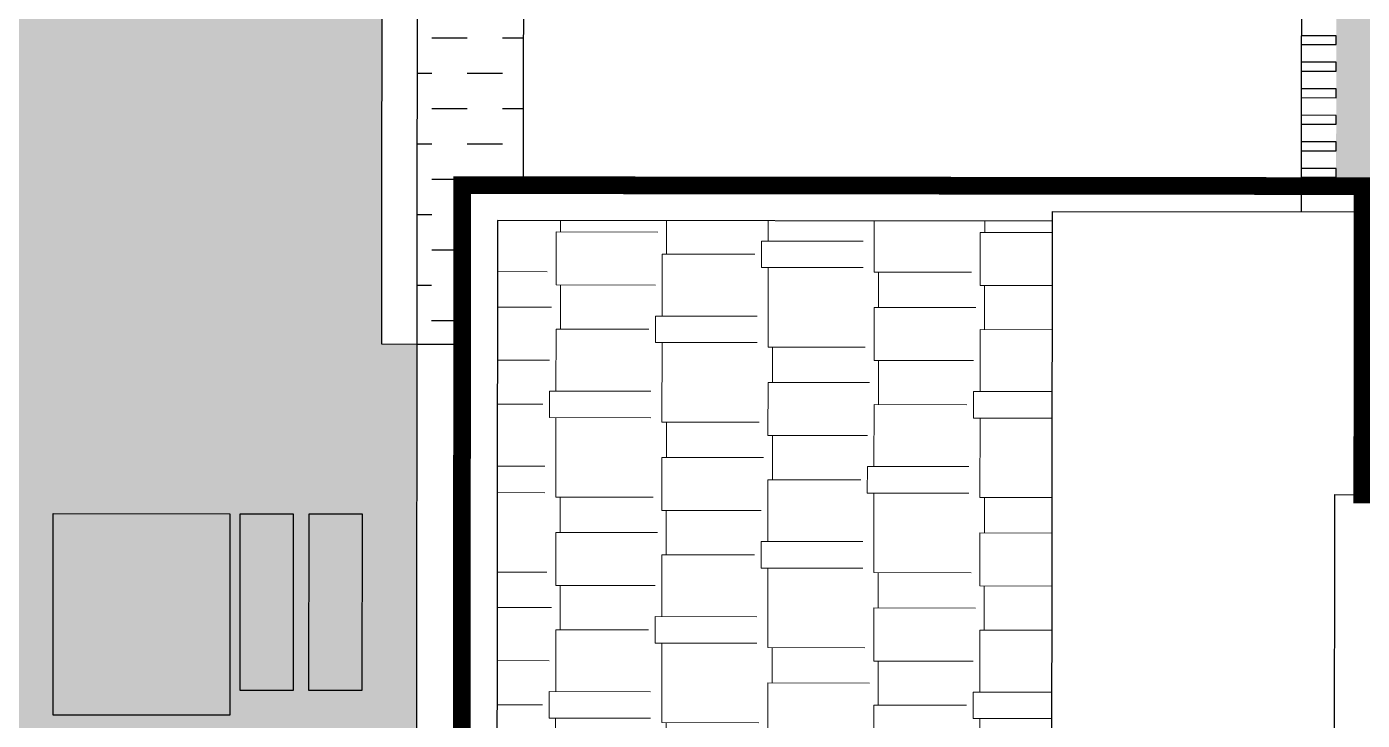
# Model space of a CAD drawing. Header units: millimetres. Extents: x -1030105 to 906887, y -616134 to 1220667.
# Drawn here: x -563556 to -555998, y -459194 to -455271 of the extents above; entities that cross this region are included whole.
import ezdxf

# ---------------------------------------------------------------- set-up
doc = ezdxf.new("R2010")
doc.units = ezdxf.units.MM
doc.header["$MEASUREMENT"] = 0
doc.linetypes.add('HIDDEN', pattern=[9.525, 6.35, -3.175])
doc.layers.get('Defpoints').update_dxf_attribs({"color": 1})
doc.layers.add('+ toa do mong', color=7, linetype='Continuous', true_color=0xfa1a05)
for name, color, linetype, lineweight in [('240930  KHU B- TMB gời inno$0$1. I-FURN', 252, 'Continuous', 18), ('240930  KHU B- TMB gời inno$0$A-WALL', 1, 'Continuous', 30), ('GFA', 6, 'Continuous', 0), ('HATCH', 8, 'Continuous', 5)]:
    doc.layers.add(name, color=color, linetype=linetype, lineweight=lineweight)
doc.layers.add('240930  KHU B- TMB gời inno$0$DA-WALL-LOW', color=1, linetype='Continuous')
doc.layers.add('240930  KHU B- TMB gời inno$0$XREF_LBC_ZONE B_BEACH VILLA 22 11 11$0$DA-FLOR-PATT', color=251, linetype='Continuous')
doc.layers.add('TMB-KHU B-XREF$0$GRASS', color=95, linetype='Continuous', lineweight=0, transparency=0.6)

# ---------------------------------------------------------------- blocks, each defined once
blk = doc.blocks.new('240930  KHU B- TMB gời inno$0$sdfdfedfre r')
at = {"color": 252}
blk.add_wipeout([(19993.0741, -1639.2517), (20007.3321, -1639.2517), (20007.3321, -1644.7517), (20005.2741, -1644.7517), (20005.2741, -1658.868), (20006.4741, -1658.868), (20006.4741, -1666.468), (20005.2741, -1666.4681), (20005.2741, -1684.2681), (20005.4741, -1684.2681), (20005.4741, -1687.018), (20000.3741, -1687.018), (20000.3741, -1684.268), (20000.2739, -1684.268), (20000.2739, -1686.768), (20000.0741, -1686.768), (20000.0741, -1680.8676), (19998.0741, -1680.8676), (19998.0741, -1681.3991), (19998.5741, -1681.3991), (19998.5741, -1681.8991), (19995.5741, -1681.8991), (19995.5741, -1682.168), (19992.7741, -1682.168), (19992.774, -1679.9673), (19992.5743, -1679.9673), (19992.5741, -1658.868), (19993.0741, -1658.868)], dxfattribs=at).dxf.layer = '240930  KHU B- TMB gời inno$0$A-WALL'
at = {"layer": '240930  KHU B- TMB gời inno$0$XREF_LBC_ZONE B_BEACH VILLA 22 11 11$0$DA-FLOR-PATT'}
h = blk.add_hatch(dxfattribs=at)
h.set_pattern_fill('DASH', color=153, scale=1.6)
h.set_pattern_definition([(360, (20056.98209, -1919.272), (0.2, 0.2), [0.2, -0.2])])
h.paths.add_polyline_path([(20002.5741, -1684.818), (20002.5741, -1686.018), (20001.3741, -1686.018), (20001.3741, -1684.818)], flags=16)
h.paths.add_polyline_path([(20005.2741, -1684.268), (20005.2741, -1686.818), (20000.5741, -1686.818), (20000.5741, -1684.268)])
at = {"layer": '240930  KHU B- TMB gời inno$0$1. I-FURN'}
blk.add_lwpolyline([(20005.2741, -1681.768), (20005.2741, -1684.268), (20000.1741, -1684.268), (20000.1741, -1681.768)], close=True, dxfattribs=at)
at = {"layer": '240930  KHU B- TMB gời inno$0$DA-WALL-LOW', "color": 252}
for points in [[(20002.0239, -1659.8678), (20002.0239, -1658.868), (20006.4741, -1658.868), (20006.4741, -1666.468), (20005.2741, -1666.468), (20005.2741, -1684.268), (20000.1741, -1684.268), (20000.1741, -1681.768), (20000.0741, -1681.768), (20000.0741, -1679.9672)], [(20000.1741, -1682.218), (20000.0741, -1682.218), (20000.0741, -1682.268), (20000.1741, -1682.268)], [(20000.1741, -1682.368), (20000.0741, -1682.368), (20000.0741, -1682.418), (20000.1741, -1682.418)], [(20000.1741, -1682.518), (20000.0741, -1682.518), (20000.0741, -1682.568), (20000.1741, -1682.568)], [(20000.1741, -1682.668), (20000.0741, -1682.668), (20000.0741, -1682.718), (20000.1741, -1682.718)], [(20000.1741, -1682.818), (20000.0741, -1682.818), (20000.0741, -1682.868), (20000.1741, -1682.868)], [(20000.1741, -1682.968), (20000.0741, -1682.968), (20000.0741, -1683.018), (20000.1741, -1683.018)], [(20000.1741, -1683.118), (20000.0741, -1683.118), (20000.0741, -1683.168), (20000.1741, -1683.168)], [(20000.1741, -1683.268), (20000.0741, -1683.268), (20000.0741, -1683.318), (20000.1741, -1683.318)], [(20000.1741, -1683.418), (20000.0741, -1683.418), (20000.0741, -1683.468), (20000.1741, -1683.468)], [(20000.1741, -1683.568), (20000.0741, -1683.568), (20000.0741, -1683.618), (20000.1741, -1683.618)], [(20000.1741, -1683.718), (20000.0741, -1683.718), (20000.0741, -1683.768), (20000.1741, -1683.768)], [(20000.1741, -1683.868), (20000.0741, -1683.868), (20000.0741, -1683.918), (20000.1741, -1683.918)], [(20000.1741, -1684.018), (20000.0741, -1684.018), (20000.0741, -1684.068), (20000.1741, -1684.068)], [(20000.1741, -1684.168), (20000.0741, -1684.168), (20000.0741, -1684.218), (20000.1741, -1684.218)]]:
    blk.add_lwpolyline(points, dxfattribs=at)
for points in [[(20000.0741, -1684.318), (20000.0741, -1684.368), (20000.2741, -1684.368), (20000.2741, -1684.318)], [(20000.0741, -1684.468), (20000.0741, -1684.518), (20000.2741, -1684.518), (20000.2741, -1684.468)], [(20000.0741, -1684.618), (20000.0741, -1684.668), (20000.2741, -1684.668), (20000.2741, -1684.618)], [(20000.0741, -1684.768), (20000.0741, -1684.818), (20000.2741, -1684.818), (20000.2741, -1684.768)], [(20000.0741, -1684.918), (20000.0741, -1684.968), (20000.2741, -1684.968), (20000.2741, -1684.918)], [(20000.0741, -1685.068), (20000.0741, -1685.118), (20000.2741, -1685.118), (20000.2741, -1685.068)], [(20000.0741, -1685.218), (20000.0741, -1685.268), (20000.2741, -1685.268), (20000.2741, -1685.218)], [(20000.0741, -1685.368), (20000.0741, -1685.418), (20000.2741, -1685.418), (20000.2741, -1685.368)], [(20000.0741, -1685.518), (20000.0741, -1685.568), (20000.2741, -1685.568), (20000.2741, -1685.518)], [(20000.0741, -1685.668), (20000.0741, -1685.718), (20000.2741, -1685.718), (20000.2741, -1685.668)], [(20000.0741, -1685.818), (20000.0741, -1685.868), (20000.2741, -1685.868), (20000.2741, -1685.818)], [(20000.0741, -1685.968), (20000.0741, -1686.018), (20000.2741, -1686.018), (20000.2741, -1685.968)]]:
    blk.add_lwpolyline(points, close=True, dxfattribs=at)
at = {"layer": '240930  KHU B- TMB gời inno$0$XREF_LBC_ZONE B_BEACH VILLA 22 11 11$0$DA-FLOR-PATT'}
for points in [[(20007.3321, -1682.1681), (20007.3321, -1683.3081), (20006.3321, -1683.3081), (20006.3321, -1682.1681)], [(20005.8841, -1683.3081), (20005.5841, -1683.3081), (20005.5841, -1682.3081), (20005.8841, -1682.3081)], [(20006.2741, -1683.3081), (20005.9741, -1683.3081), (20005.9741, -1682.3081), (20006.2741, -1682.3081)], [(20005.4741, -1684.268), (20005.4741, -1687.018), (20000.3741, -1687.018), (20000.3741, -1684.268)], [(20005.2741, -1684.268), (20005.2741, -1686.818), (20000.5741, -1686.818), (20000.5741, -1684.268)], [(20002.5741, -1684.818), (20002.5741, -1686.018), (20001.3741, -1686.018), (20001.3741, -1684.818)], [(20002.3741, -1685.018), (20002.3741, -1685.818), (20001.5741, -1685.818), (20001.5741, -1685.018)]]:
    blk.add_lwpolyline(points, close=True, dxfattribs=at)
at = {"color": 2}
blk.add_wipeout([(19992.5742, -1683.423), (19996.2692, -1683.423), (19996.2692, -1685.023), (19999.9242, -1685.023), (19999.9242, -1685.168), (20000.2692, -1685.168), (20000.2692, -1686.873), (20004.6742, -1686.873), (20004.6742, -1685.168), (20005.0192, -1685.168), (20005.0192, -1669.923), (20006.4242, -1669.923), (20006.4242, -1662.113), (20000.2692, -1662.113), (20000.2692, -1664.468), (19999.1792, -1664.468), (19999.1792, -1663.313), (19992.5742, -1663.313)], dxfattribs=at).dxf.layer = 'Defpoints'
blk.add_wipeout([(20004.6742, -1686.873), (20004.6742, -1685.168), (20005.0192, -1685.168), (20005.0192, -1669.923), (20006.4242, -1669.923), (20006.4242, -1662.113), (20000.2692, -1662.113), (20000.2692, -1664.468), (19999.1792, -1664.468), (19999.1792, -1663.313), (19992.5742, -1663.313), (19992.5742, -1683.423), (19996.2692, -1683.423), (19996.2692, -1685.023), (19999.9242, -1685.023), (19999.9242, -1685.168), (20000.2692, -1685.168), (20000.2692, -1686.873)], dxfattribs=at).dxf.layer = 'HATCH'
at = {"layer": 'GFA', "true_color": 0xb75434}
h = blk.add_hatch(dxfattribs=at)
h.set_pattern_fill('AR-RSHKE', color=15, scale=0.05, angle=90)
h.set_pattern_definition([(90, (-36.3218, 7.37444), (-0.6, 1.275), [0.3, -0.25, 0.35, -0.15, 0.45, -0.2]), (90, (-36.3468, 7.67444), (-0.6, 1.275), [0.25, -0.95, 0.2, -0.3]), (90, (-36.2843, 8.27444), (-0.6, 1.275), [0.15, -1.55]), (180, (-36.3218, 7.37444), (-0.6, -0.425), [0.575, -1.825]), (180, (-36.3218, 7.67444), (-0.6, -0.425), [0.5625, -1.8375]), (180, (-36.3218, 7.92444), (-0.6, -0.425), [0.525, -1.875]), (180, (-36.2843, 8.27444), (-0.6, -0.425), [0.575, -1.825]), (180, (-36.2843, 8.42444), (-0.6, -0.425), [0.575, -1.825]), (180, (-36.3218, 8.87444), (-0.6, -0.425), [0.55, -1.85])])
h.paths.add_polyline_path([(20001.6792, -1684.968), (20004.8192, -1684.968), (20004.8192, -1664.668), (19992.7742, -1664.668), (19992.7742, -1673.113), (19993.4842, -1673.113), (19993.4842, -1669.828), (19997.6642, -1669.828), (19997.6642, -1673.113), (20001.6792, -1673.113)])
at = {"layer": '+ toa do mong', "linetype": 'HIDDEN', "ltscale": 100, "const_width": 0.1}
blk.add_lwpolyline([(19999.9242, -1685.023), (19999.9242, -1685.168), (20005.0192, -1685.168), (20005.0192, -1664.468), (19992.5742, -1664.468), (19992.5742, -1681.823), (19997.8692, -1681.823), (19997.8692, -1683.423), (19999.9242, -1683.423), (19999.9242, -1685.168)], dxfattribs=at)
at = {"color": 7}
for points in [[(20000.2692, -1685.023), (20000.2692, -1685.168), (20005.0192, -1685.168), (20005.0192, -1664.468), (19992.5742, -1664.468), (19992.5742, -1673.113)], [(20001.6792, -1684.968), (20004.8192, -1684.968), (20004.8192, -1664.668), (19992.7742, -1664.668), (19992.7742, -1673.113)]]:
    blk.add_lwpolyline(points, dxfattribs=at)
for points in [[(20001.6792, -1673.113), (20001.6792, -1685.023), (19996.2692, -1685.023), (19996.2692, -1683.423), (19992.5742, -1683.423), (19992.5742, -1673.113)], [(20004.6742, -1686.873), (20004.6742, -1685.168), (20000.2692, -1685.168), (20000.2692, -1686.873)]]:
    blk.add_lwpolyline(points, close=True, dxfattribs=at)
at = {"color": 252}
blk.add_lwpolyline([(20000.0792, -1674.713), (20000.0792, -1683.423), (19997.8692, -1683.423), (19997.8692, -1681.823), (19992.5742, -1681.823), (19992.5742, -1674.713)], close=True, dxfattribs=at)
blk = doc.blocks.new('240930  KHU B- TMB gời inno$0$A$C55f665a7')
at = {"rotation": 179.9999999999999}
blk.add_blockref('240930  KHU B- TMB gời inno$0$sdfdfedfre r', (20461.3877, -1776.9544), dxfattribs=at)

msp = doc.modelspace()

# ---------------------------------------------------------------- hatches: boundary and pattern name
at = {"layer": 'TMB-KHU B-XREF$0$GRASS', "true_color": 0x3d6827}
h = msp.add_hatch(dxfattribs=at)
h.set_pattern_fill('CROSS', color=79, scale=2000, angle=-0.0605062)
h.set_pattern_definition([(359.939493816, (-1186721561.66, -431575606.1), (500.52773717, 499.47170523), [250, -750]), (89.939493816, (-1186721436.8, -431575731.24), (-499.47170523, 500.52773717), [250, -750])])
h.paths.add_polyline_path([(-532195.447, -504328.015), (-532160.438, -449322.924), (-565163.916, -449301.919), (-565166.564, -451809.425), (-598159.414, -451774.583), (-598156.774, -449274.584), (-631159.133, -449239.733), (-631161.773, -451739.731), (-664164.132, -451704.88), (-664161.492, -449204.881), (-697163.851, -449170.03), (-697166.491, -451670.028), (-730182.461, -451635.162), (-730237.884, -504117.412)])

# ---------------------------------------------------------------- next in the draw order: block references
at = {"extrusion": (2.64092e-09, -1.16997e-09, 1), "xscale": 1000, "yscale": 1000, "zscale": 1000, "rotation": 359.939493815354}
msp.add_blockref('240930  KHU B- TMB gời inno$0$A$C55f665a7', (-1017362.464, -363899.137, 200.73), dxfattribs=at)

doc.saveas('drawing.dxf')
